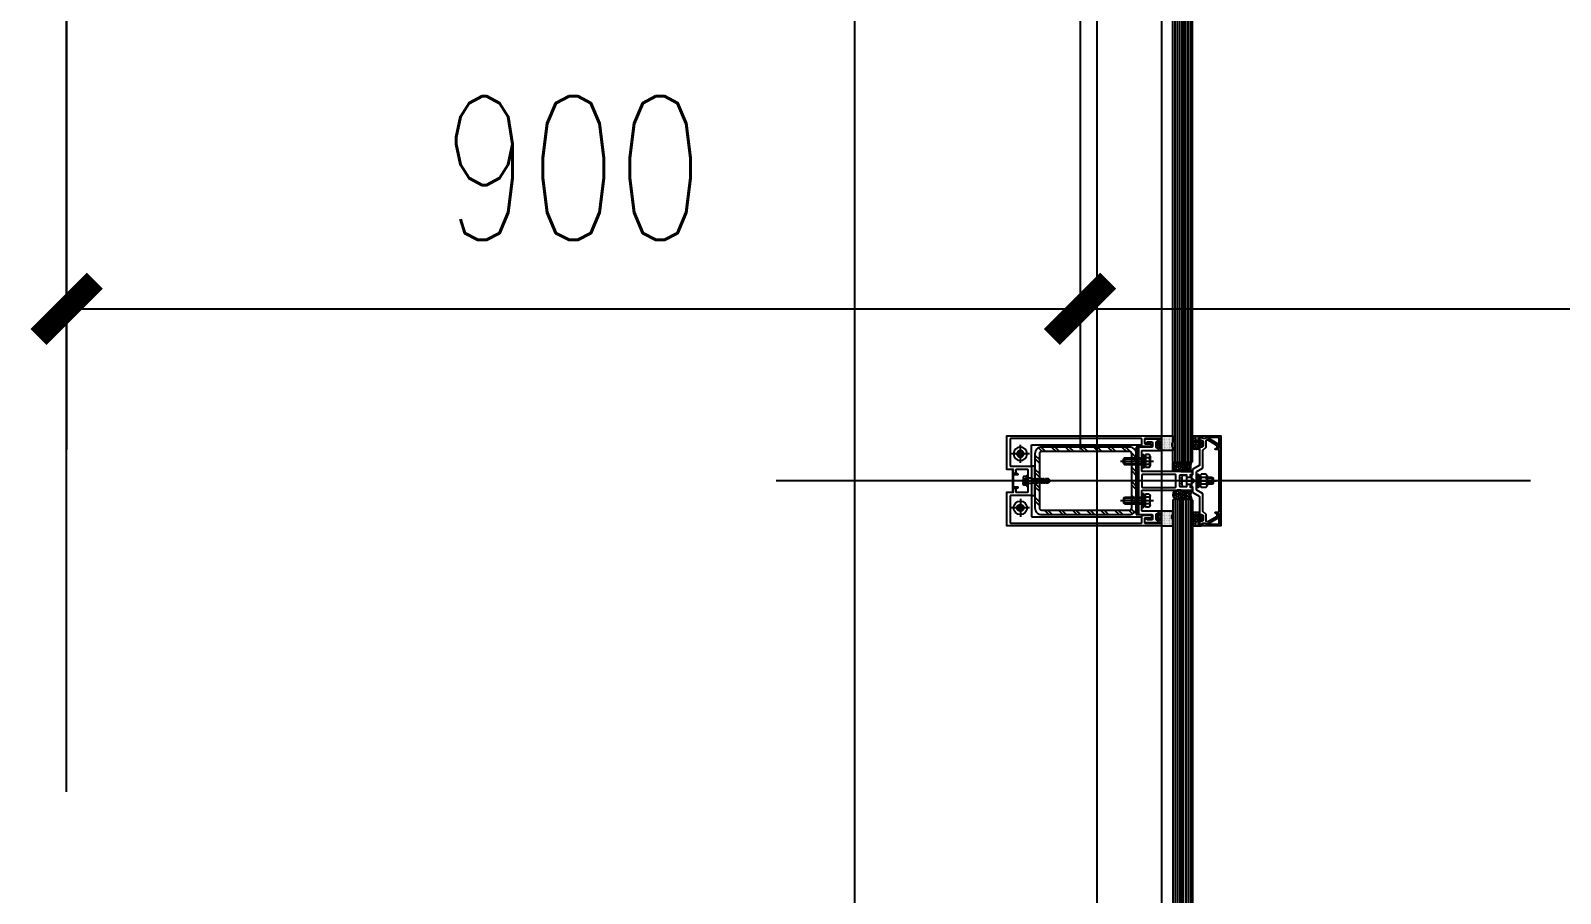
# Model space of a CAD drawing. Header units: millimetres. Extents: x 434053 to 1059003, y -2417481 to 936527.
# Drawn here: x 534775 to 536134, y -2236902 to -2236136 of the extents above; entities that cross this region are included whole.
import ezdxf

# ---------------------------------------------------------------- set-up
doc = ezdxf.new("R2010")
doc.units = ezdxf.units.MM
doc.header["$LTSCALE"] = 1000
doc.header["$MEASUREMENT"] = 0
for name, pattern in [('CENTER', [2, 1.25, -0.25, 0.25, -0.25]), ('CENTER2', [1.125, 0.75, -0.125, 0.125, -0.125]), ('DOTE', [2.42, 2, -0.2, 0.02, -0.2]), ('HIDDEN', [9.525, 6.35, -3.175])]:
    doc.linetypes.add(name, pattern=pattern)
doc.layers.get('Defpoints').update_dxf_attribs({"color": 6})
for name, color, linetype in [('ALUM-V', 11, 'Continuous'), ('DOTE', 16, 'DOTE'), ('ELASTOMER', 6, 'Continuous'), ('ELASTOMER-V', 241, 'Continuous'), ('ELASTROMER-V', 241, 'Continuous'), ('EXTRUSION1', 4, 'Continuous'), ('EXTRUSION2', 133, 'Continuous'), ('FASTENER', 191, 'Continuous'), ('GLASS', 1, 'Continuous'), ('GLASS-V', 11, 'Continuous'), ('GRID', 8, 'CENTER'), ('PUB_DIM', 83, 'Continuous'), ('SFC-ELASTOMER', 6, 'Continuous'), ('SFC-ELASTOMER-V', 241, 'Continuous'), ('SILICONE', 8, 'Continuous'), ('STEEL', 3, 'Continuous'), ('STEEL-V', 71, 'Continuous')]:
    doc.layers.add(name, color=color, linetype=linetype)
doc.styles.add('_TCH_DIM_T3', font='SIMPLEX', dxfattribs={"width": 0.705882, "bigfont": 'GBCBIG'})
doc.dimstyles.new('_TCH_ARCH&&50', dxfattribs={"dimtxt": 127.5, "dimasz": 50, "dimexe": 125, "dimexo": 150, "dimgap": 61.25, "dimtad": 1, "dimdec": 0, "dimzin": 0, "dimdsep": 46, "dimtxsty": '_TCH_DIM_T3', "dimblk": 'ARCHTICK', "dimcen": 0.09, "dimclrt": 7, "dimazin": 2, "dimtfac": 1, "dimtdec": 0, "dimtix": 1, "dimtmove": 2, "dimatfit": 3, "dimfxl": 1, "dimtolj": 1, "dimtzin": 0, "dimarcsym": 0})
pattern_1 = [(45, (-5.177405, -3.52174), (-0.04419417, 0.04419417), [])]
pattern_2 = [(360, (-14745.027, 108018.3311), (1.875, 1.082531755), [1.25, -2.5]), (120, (-14745.027, 108018.3311), (-1.875, 1.082531755), [1.25, -2.5]), (60, (-14745.027, 108018.3311), (9e-16, 2.16506351), [-2.5, 1.25])]
pattern_3 = [(307.5, (36474.7366, 22869.4615), (1.92682377, 0.06299336), [0, -1.52, 0, -1.7, 0, -1.625]), (277.5, (36474.7366, 22869.4615), (2.82214607, -1.7697767), [0, -0.82, 0, -1.37, 0, -0.525]), (237.5, (36474.7366, 22870.6915), (0.00565905, -3.11414186), [0, -0.5, 0, -1.8, 0, -2.35]), (227.5, (36474.7366, 22870.6915), (0.87767556, -3.0061266), [0, -0.25, 0, -1.18, 0, -1.35])]

# ---------------------------------------------------------------- blocks, each defined once
blk = doc.blocks.new('*U533')
at = {"layer": 'GLASS'}
for points in [[(483.7, 7.5), (1, 7.5), (0, 8.5), (0, 14.5), (1, 15.5), (483.7, 15.5)], [(483.7, 6), (1, 6), (0, 5), (0, -1), (1, -2), (483.7, -2)]]:
    blk.add_lwpolyline(points, dxfattribs=at)
at = {"layer": 'GLASS-V'}
for p, q in [((0, 13.5), (483.7, 13.5)), ((0, 11.5), (483.7, 11.5)), ((0, 9.5), (483.7, 9.5)), ((0, 4), (483.7, 4)), ((0, 2), (483.7, 2)), ((0, 0), (483.7, 0))]:
    blk.add_line(p, q, dxfattribs=at)
at = {"layer": 'GLASS-V', "linetype": 'HIDDEN', "const_width": 1.5}
blk.add_lwpolyline([(1, 6.7), (483.7, 6.7)], dxfattribs=at)
blk = doc.blocks.new('WP')
at = {"linetype": 'ByBlock'}
h = blk.add_hatch(dxfattribs=at)
h.set_pattern_fill('ANSI31', color=0, scale=0.5, style=0)
h.set_pattern_definition(pattern_1)
h.paths.add_polyline_path([(0, 1.25, 0.4142136), (-1.25, 0), (0, 0)])
h = blk.add_hatch(dxfattribs=at)
h.set_pattern_fill('ANSI31', color=0, scale=0.5, style=0)
h.set_pattern_definition(pattern_1)
h.paths.add_polyline_path([(0, -1.25, 0.4142136), (1.25, 0), (0, 0)])
at = {"color": 0, "linetype": 'ByBlock'}
for p, q in [((-2.45, 0), (2.45, 0)), ((0, -2.45), (0, 2.45))]:
    blk.add_line(p, q, dxfattribs=at)
blk.add_circle((0, 0), 1.25, dxfattribs=at)
blk = doc.blocks.new('*U530')
at = {"layer": 'ELASTOMER-V', "linetype": 'ByBlock'}
h = blk.add_hatch(dxfattribs=at)
h.set_pattern_fill('DOTS', color=256, scale=12, style=0)
h.set_pattern_definition([(0, (6, -2), (0.375, 0.75), [0, -0.75])])
edge = h.paths.add_edge_path()
edge.add_arc((1, -14.8), 1, 0, 90)
edge.add_line((1, -13.8), (-1, -13.8))
edge.add_arc((-1, -14.8), 1, 90, 180)
edge.add_line((-2, -14.8), (-5, -14.8))
edge.add_line((-5, -14.8), (-5, -4.8))
edge.add_line((-5, -4.8), (-2, -4.8))
edge.add_line((-2, -4.8), (-2, -3.1))
edge.add_line((-2, -3.1), (-2.4, -3.1))
edge.add_arc((-2.3, -2.6), 0.5, 140.4654, 270, ccw=False)
edge.add_line((-2.7, -2.3), (-1.2, -0.5))
edge.add_arc((-0.9, -0.8), 0.5, 90, 140.4654, ccw=False)
edge.add_line((-0.9, -0.3), (-0.8, -0.3))
edge.add_arc((0, 0), 0.813, 202.6199, 337.3801)
edge.add_line((0.8, -0.3), (0.9, -0.3))
edge.add_arc((0.9, -0.8), 0.5, 39.5346, 90, ccw=False)
edge.add_line((1.2, -0.5), (2.7, -2.3))
edge.add_arc((2.3, -2.6), 0.5, -90, 39.5346, ccw=False)
edge.add_line((2.3, -3.1), (2, -3.1))
edge.add_line((2, -3.1), (2, -4.8))
edge.add_line((2, -4.8), (8, -4.8))
edge.add_line((8, -4.8), (8, -14.8))
edge.add_line((8, -14.8), (2, -14.8))
edge = h.paths.add_edge_path(flags=16)
edge.add_line((1, -2.8), (1, -3.8))
edge.add_arc((0, -3.8), 1, -180, 0, ccw=False)
edge.add_line((-1, -3.8), (-1, -2.8))
edge.add_arc((0, -2.8), 1, 0, 180, ccw=False)
at = {"color": 0, "linetype": 'ByBlock'}
for points in [[(2, -14.8, 0.414214), (1, -13.8), (-1, -13.8, 0.414214), (-2, -14.8), (-5, -14.8), (-5, -4.8), (-2, -4.8), (-2, -3.1), (-2.4, -3.1, -0.634219), (-2.7, -2.3), (-1.2, -0.5, -0.223826), (-0.9, -0.3), (-0.8, -0.3, 0.666667), (0.8, -0.3), (0.9, -0.3, -0.223826), (1.2, -0.5), (2.7, -2.3, -0.634219), (2.3, -3.1), (2, -3.1), (2, -4.8), (8, -4.8), (8, -14.8)], [(1, -2.8), (1, -3.8, -1), (-1, -3.8), (-1, -2.8, -1)]]:
    blk.add_lwpolyline(points, format="xyb", close=True, dxfattribs=at)
blk = doc.blocks.new('M6.7')
at = {"color": 0, "linetype": 'ByBlock'}
for p, q in [((-3, 14), (-2, 15)), ((-3, 14), (-3, 9.3)), ((-3, 14), (3, 14)), ((2, 15), (-2, 15)), ((2, 15), (3, 14)), ((3, 14), (3, 9.3)), ((-5.8, 8.5), (-5.8, 4)), ((-4.3, 9.3), (4.3, 9.3)), ((-4.3, 3.2), (4.3, 3.2)), ((-2.9, 8.5), (-2.9, 4)), ((-1.2, 1.6), (0, 3.2)), ((0, 1.6), (1.2, 3.2)), ((2.9, 8.5), (2.9, 4)), ((5.8, 8.5), (5.8, 4))]:
    blk.add_line(p, q, dxfattribs=at)
at = {"color": 0, "linetype": 'HIDDEN'}
for p, q in [((-2, 15), (-2, 9.3)), ((2, 15), (2, 9.3))]:
    blk.add_line(p, q, dxfattribs=at)
at = {"color": 0, "linetype": 'ByBlock'}
for points in [[(-6, 1.6), (6, 1.6), (6, 0), (-6, 0), (-6, 1.6)], [(-4.6, 3.2), (4.6, 3.2), (4.6, 1.6), (-4.6, 1.6), (-4.6, 3.2)]]:
    blk.add_lwpolyline(points, dxfattribs=at)
for centre, radius, start, end in [((-4.3, 7.6), 1.7, 32.0046, 147.9954), ((-4.3, 4.9), 1.7, 212.0046, 327.9954), ((0, 3.7), 5.61, 59.0209, 120.9791), ((0, 8.8), 5.61, 239.0209, 300.9791), ((4.3, 7.6), 1.7, 32.0046, 147.9954), ((4.3, 4.9), 1.7, 212.0046, 327.9954)]:
    blk.add_arc(centre, radius, start, end, dxfattribs=at)
blk = doc.blocks.new('M6.8')
at = {"color": 0, "linetype": 'ByBlock'}
for p, q in [((-5, 3.2), (-5, 0)), ((-5, 0), (5, 0)), ((-2.5, 4), (2.5, 4)), ((0, 3.2), (0, 0)), ((5, 3.2), (5, 0))]:
    blk.add_line(p, q, dxfattribs=at)
for centre in [(-2.5, -0.30625), (2.5, -0.30625)]:
    blk.add_arc(centre, 4.30625, 54.51065675, 125.48934325, dxfattribs=at)
blk = doc.blocks.new('*U528')
at = {"layer": 'GRID'}
blk.add_line((0, -6.6), (0, 26.7), dxfattribs=at)
at = {"color": 0, "linetype": 'ByBlock'}
blk.add_blockref('M6.7', (0, 9), dxfattribs=at)
at = {"color": 0, "linetype": 'ByBlock', "xscale": -1, "rotation": 180}
blk.add_blockref('M6.8', (0, 0), dxfattribs=at)
blk = doc.blocks.new('*U542')
at = {"linetype": 'ByBlock', "ltscale": 20}
blk.add_hatch(color=0, dxfattribs=at).paths.add_polyline_path([(4.4, 0), (4.4, 0), (-4.4, 0), (-4.4, 0.9), (-4.2, 0.7), (4.2, 0.7), (4.4, 0.9)])
at = {"color": 0, "linetype": 'ByBlock'}
for p, q in [((-4.2, 0.7), (-4.2, 0.8)), ((-4.2, 0.7), (-4.2, 0.8)), ((4.2, 0.7), (-4.2, 0.7)), ((4.2, 0.7), (-4.2, 0.7)), ((-4, 0.9), (4, 0.9)), ((-1.5, 3.8), (-1.5, 1.1)), ((1.5, 3.8), (1.5, 1.1)), ((4.2, 0.8), (4.2, 0.7)), ((-2.1, -2.6), (-1.5, -2.8)), ((-1.5, -3.6), (-2.1, -3.7)), ((-2.1, -3.7), (2.1, -4.6)), ((-1.5, -5.3), (-2.1, -5.5)), ((-2.1, -5.5), (2.1, -6.4)), ((-1.5, -7.1), (-2.1, -7.2)), ((-2.1, -7.2), (2.1, -8.1)), ((-1.5, -8.9), (-2.1, -9)), ((-2.1, -9), (2.1, -9.9)), ((-1.5, -10.7), (-2.1, -10.8)), ((-2.1, -10.8), (2.1, -11.7)), ((-1.5, -3.6), (-1.5, -2.8)), ((-1.5, -5.3), (-1.5, -4.5)), ((-1.5, -7.1), (-1.5, -6.3)), ((-1.5, -8.9), (-1.5, -8.1)), ((-1.5, -10.7), (-1.5, -9.9)), ((-1.5, -12.5), (-1.5, -11.7)), ((-0.8, -3.1), (0.8, -3.4)), ((-0.8, -4.9), (0.8, -5.2)), ((-0.8, -6.6), (0.8, -7)), ((-0.8, -8.4), (0.8, -8.7)), ((-0.8, -10.2), (0.8, -10.5)), ((2.1, -2.6), (1.5, -2.8)), ((1.5, -2.8), (1.5, -3.8)), ((2.1, -4.6), (1.5, -4.7)), ((1.5, -4.7), (1.5, -5.5)), ((2.1, -6.4), (1.5, -6.5)), ((1.5, -6.5), (1.5, -7.3)), ((2.1, -8.1), (1.5, -8.3)), ((1.5, -8.3), (1.5, -9.1)), ((2.1, -9.9), (1.5, -10.1)), ((1.5, -10.1), (1.5, -10.9)), ((2.1, -11.7), (1.5, -11.8)), ((1.5, -11.8), (1.5, -12.7)), ((-1.5, -12.5), (-2.1, -12.6)), ((-2.1, -12.6), (2.1, -13.5)), ((-1.5, -15.8), (-1.5, -13.4)), ((0, -17.2), (-1.5, -15.8)), ((-0.3, -16.9), (-0.9, -14.2)), ((-0.8, -12), (0.8, -12.3)), ((1.5, -15.8), (-0.4, -13.9)), ((0, -17.2), (1.5, -15.8)), ((2.1, -13.5), (1.5, -13.6)), ((1.5, -13.6), (1.5, -15.8))]:
    blk.add_line(p, q, dxfattribs=at)
at = {"color": 0, "linetype": 'ByBlock', "ltscale": 20}
blk.add_lwpolyline([(4.4, 0), (4.4, 0), (-4.4, 0), (-4.4, 0), (-4.4, 0.9), (-4.2, 0.7), (4.2, 0.7), (4.4, 0.9)], close=True, dxfattribs=at)
at = {"color": 0, "linetype": 'ByBlock'}
for points in [[(-3.3, 1.3), (-3.3, 3.8, -0.275403), (-1.5, 3.8, -0.070161), (-0.2, 4)], [(3.3, 1.3), (3.3, 3.8, 0.272905), (1.5, 3.8, 0.070122), (0.2, 4)]]:
    blk.add_lwpolyline(points, format="xyb", dxfattribs=at)
blk.add_lwpolyline([(-2.4, 4), (-0.2, 4), (-0.2, 2.9), (0.2, 2.9), (0.2, 4), (2.4, 4)], dxfattribs=at)
for centre, radius, start, end in [((-2.6, -1.3), 2.68, 65.7907, 126.421), ((-2.6, -1.3), 2.68, 65.7907, 126.421), ((0, -3.3), 4.66, 71.3205, 108.8514), ((2.6, -1.3), 2.68, 53.6184, 114.201), ((-0.6, -14.2), 0.314, 50.35, 193.0276)]:
    blk.add_arc(centre, radius, start, end, dxfattribs=at)
at = {"layer": 'ALUM-V', "color": 0, "linetype": 'ByBlock'}
for p, q in [((-2.1, -2.6), (-2.1, 0)), ((2.1, -2.6), (2.1, 0)), ((-2.1, -2.6), (2.1, -2.6))]:
    blk.add_line(p, q, dxfattribs=at)
at = {"layer": 'GRID', "linetype": 'CENTER', "ltscale": 0.5}
blk.add_line((0, 4), (0, -17.2), dxfattribs=at)
blk = doc.blocks.new('6phs-h')
at = {"color": 9, "linetype": 'CENTER2'}
for p, q in [((-8, 0), (8, 0)), ((0, 8), (0, -8))]:
    blk.add_line(p, q, dxfattribs=at)
at = {"layer": 'FASTENER', "color": 0, "linetype": 'ByBlock'}
blk.add_lwpolyline([(-0.6, -1.6), (-0.6, -3), (0.6, -3), (0.6, -1.6, -0.414214), (1.6, -0.6), (3, -0.6), (3, 0.6), (1.6, 0.6, -0.414214), (0.6, 1.6), (0.6, 3), (-0.6, 3), (-0.6, 1.6, -0.414214), (-1.6, 0.6), (-3, 0.6), (-3, -0.6), (-1.6, -0.6, -0.414214)], format="xyb", close=True, dxfattribs=at)
blk.add_circle((0, 0), 6, dxfattribs=at)
at = {"layer": 'FASTENER', "color": 8, "linetype": 'HIDDEN', "ltscale": 0.5}
blk.add_circle((0, 0), 3, dxfattribs=at)
blk = doc.blocks.new('20220805-JT03')
at = {"layer": 'SFC-ELASTOMER-V', "linetype": 'ByBlock'}
h = blk.add_hatch(dxfattribs=at)
h.set_pattern_fill('DOTS', color=256, scale=12, style=0)
h.set_pattern_definition([(0, (6261.6926, 48236.8654), (0.375, 0.75), [0, -0.75])])
edge = h.paths.add_edge_path(flags=16)
edge.add_arc((0.3, 3.3), 0.5, 0.0029, 89.9971, ccw=False)
edge.add_line((0.8, 3.3), (0.8, 1.7))
edge.add_arc((0.3, 1.7), 0.5, 270.0222, 359.9778, ccw=False)
edge.add_line((0.3, 1.2), (-0.3, 1.2))
edge.add_arc((-0.3, 1.7), 0.5, 180.0232, 269.9768, ccw=False)
edge.add_line((-0.8, 1.7), (-0.8, 3.3))
edge.add_arc((-0.3, 3.3), 0.5, 90.0174, 179.9826, ccw=False)
edge.add_line((-0.3, 3.8), (0.3, 3.8))
edge = h.paths.add_edge_path(flags=16)
edge.add_arc((2.5, 5.3), 0.5, -90.0029, 0.0029, ccw=False)
edge.add_line((2.5, 4.8), (1.5, 4.8))
edge.add_arc((1.5, 5.3), 0.5, 180.0041, 269.9959, ccw=False)
edge.add_line((1, 5.3), (1, 6.4))
edge.add_arc((1.5, 6.4), 0.5, 90.0077, 179.9923, ccw=False)
edge.add_line((1.5, 6.9), (2.5, 6.9))
edge.add_arc((2.5, 6.4), 0.5, 0.0007, 89.9993, ccw=False)
edge.add_line((3, 6.4), (3, 5.3))
edge = h.paths.add_edge_path()
edge.add_line((-6.2, 2.3), (-6.2, 2.8))
edge.add_arc((-5.7, 2.8), 0.5, 90, 180, ccw=False)
edge.add_line((-5.7, 3.3), (-2.6, 3.3))
edge.add_arc((-2.1, 3.3), 0.5, 0.0568, 179.9432, ccw=False)
edge.add_line((-1.6, 3.3), (-1.6, 2))
edge.add_arc((-1.9, 2), 0.299, -90.1209, 0.1237, ccw=False)
edge.add_line((-1.9, 1.7), (-2, 1.7))
edge.add_arc((-2, 1.4), 0.3, 90.0993, 224.8865)
edge.add_line((-2.2, 1.2), (-1.2, 0.1))
edge.add_arc((-0.8, 0.5), 0.5, 225, 270)
edge.add_line((-0.8, 0), (0.8, 0))
edge.add_arc((0.8, 0.5), 0.5, 270, 315)
edge.add_line((1.2, 0.1), (2.2, 1.2))
edge.add_arc((2, 1.4), 0.3, 315.1093, 449.9036)
edge.add_line((2, 1.7), (1.9, 1.7))
edge.add_arc((1.9, 2), 0.3, 180.0698, 269.9273, ccw=False)
edge.add_line((1.6, 2), (1.6, 3.3))
edge.add_arc((2.1, 3.3), 0.5, 0.0563, 179.9437, ccw=False)
edge.add_line((2.6, 3.3), (4.7, 3.3))
edge.add_arc((4.7, 3.6), 0.299, 269.7711, 360.2319)
edge.add_line((5, 3.6), (5, 8.1))
edge.add_line((5, 8.1), (4.3, 9.1))
edge.add_arc((4, 8.9), 0.401, 29.9771, 149.8969)
edge.add_line((3.7, 9.1), (3.3, 8.3))
edge.add_arc((3, 8.5), 0.401, 210.1001, 330.0258, ccw=False)
edge.add_line((2.7, 8.3), (2.3, 9.1))
edge.add_arc((2, 8.9), 0.401, 29.9785, 149.8954)
edge.add_line((1.7, 9.1), (1.3, 8.3))
edge.add_arc((1, 8.5), 0.401, 210.101, 330.0249, ccw=False)
edge.add_line((0.7, 8.3), (0.3, 9.1))
edge.add_arc((0, 8.9), 0.401, 29.9785, 149.8954)
edge.add_line((-0.3, 9.1), (-0.7, 8.3))
edge.add_arc((-1, 8.5), 0.401, 210.101, 330.0249, ccw=False)
edge.add_line((-1.3, 8.3), (-1.7, 9.1))
edge.add_arc((-2, 8.9), 0.401, 29.9785, 149.8954)
edge.add_line((-2.3, 9.1), (-2.7, 8.3))
edge.add_arc((-3, 8.5), 0.401, 210.101, 330.0249, ccw=False)
edge.add_line((-3.3, 8.3), (-3.7, 9.1))
edge.add_arc((-4, 8.9), 0.414, 31.0429, 161.1746)
edge.add_line((-4.4, 9), (-4.4, 8.6))
edge.add_arc((-4.9, 8.6), 0.5, -127.8542, 0, ccw=False)
edge.add_line((-5.2, 8.2), (-6.5, 9.3))
edge.add_arc((-6.7, 9.1), 0.2, 52.1458, 90)
edge.add_line((-6.7, 9.3), (-6.8, 9.3))
edge.add_arc((-6.8, 9.1), 0.2, 90, 180)
edge.add_line((-7, 9.1), (-7, 2.1))
edge.add_arc((-6.7, 2.1), 0.337, 189.2553, 260.8901)
edge.add_line((-6.7, 1.8), (-6.7, 1.8))
edge.add_arc((-6.7, 2.3), 0.5, 270, 360)
edge = h.paths.add_edge_path(flags=16)
edge.add_arc((-2.5, 5.3), 0.5, 179.9971, 270.0029)
edge.add_line((-2.5, 4.8), (-1.5, 4.8))
edge.add_arc((-1.5, 5.3), 0.5, 270.0041, 359.9959)
edge.add_line((-1, 5.3), (-1, 6.4))
edge.add_arc((-1.5, 6.4), 0.5, 0.0077, 89.9923)
edge.add_line((-1.5, 6.9), (-2.5, 6.9))
edge.add_arc((-2.5, 6.4), 0.5, 90.0007, 179.9993)
edge.add_line((-3, 6.4), (-3, 5.3))
at = {"color": 0, "linetype": 'ByBlock'}
for points in [[(-6.2, 2.3), (-6.2, 2.8, -0.414214), (-5.7, 3.3), (-2.6, 3.3, -0.99901), (-1.6, 3.3), (-1.6, 2, -0.415465), (-1.9, 1.7), (-2, 1.7, 0.666836), (-2.2, 1.2), (-1.2, 0.1, 0.198912), (-0.8, 0), (0.8, 0, 0.198912), (1.2, 0.1), (2.2, 1.2, 0.666881), (2, 1.7), (1.9, 1.7, -0.413485), (1.6, 2), (1.6, 3.3, -0.999019), (2.6, 3.3), (4.7, 3.3, 0.416571), (5, 3.6), (5, 8.1), (4.3, 9.1, 0.576884), (3.7, 9.1), (3.3, 8.3, -0.576918), (2.7, 8.3), (2.3, 9.1, 0.576867), (1.7, 9.1), (1.3, 8.3, -0.576907), (0.7, 8.3), (0.3, 9.1, 0.576867), (-0.3, 9.1), (-0.7, 8.3, -0.576907), (-1.3, 8.3), (-1.7, 9.1, 0.576867), (-2.3, 9.1), (-2.7, 8.3, -0.576907), (-3.3, 8.3), (-3.7, 9.1, 0.637878), (-4.4, 9), (-4.4, 8.6, -0.623985), (-5.2, 8.2), (-6.5, 9.3, 0.166689), (-6.7, 9.3), (-6.8, 9.3, 0.414214), (-7, 9.1), (-7, 2.1, 0.323159), (-6.7, 1.8), (-6.7, 1.8, 0.414214)], [(-3, 5.3, 0.414244), (-2.5, 4.8), (-1.5, 4.8, 0.414172), (-1, 5.3), (-1, 6.4, 0.414135), (-1.5, 6.9), (-2.5, 6.9, 0.414207), (-3, 6.4)], [(0.3, 3.8, -0.414183), (0.8, 3.3), (0.8, 1.7, -0.413987), (0.3, 1.2), (-0.3, 1.2, -0.413976), (-0.8, 1.7), (-0.8, 3.3, -0.414036), (-0.3, 3.8)], [(3, 5.3, -0.414244), (2.5, 4.8), (1.5, 4.8, -0.414172), (1, 5.3), (1, 6.4, -0.414135), (1.5, 6.9), (2.5, 6.9, -0.414207), (3, 6.4)]]:
    blk.add_lwpolyline(points, format="xyb", close=True, dxfattribs=at)
blk = doc.blocks.new('*U532')
at = {"color": 0, "linetype": 'ByBlock'}
for p, q in [((-5.8, 6.4), (-5.8, 3.2)), ((-5.8, 3.2), (5.8, 3.2)), ((-4.3, 7.2), (4.3, 7.2)), ((-2.9, 6.4), (-2.9, 3.2)), ((-1.2, 1.6), (0, 3.2)), ((0, 1.6), (1.2, 3.2)), ((2.9, 6.4), (2.9, 3.2)), ((5.8, 6.4), (5.8, 3.2)), ((-3, -15.5), (-3, -10)), ((3, -15.5), (3, -10)), ((-3, -15.5), (-2, -16.5)), ((-3, -15.5), (3, -15.5)), ((2, -16.5), (-2, -16.5)), ((2, -16.5), (3, -15.5))]:
    blk.add_line(p, q, dxfattribs=at)
for points in [[(-6, 1.6), (6, 1.6), (6, 0), (-6, 0), (-6, 1.6)], [(-4.6, 3.2), (4.6, 3.2), (4.6, 1.6), (-4.6, 1.6), (-4.6, 3.2)]]:
    blk.add_lwpolyline(points, dxfattribs=at)
for centre, radius, start, end in [((-4.3, 5.5), 1.7, 32.0046, 147.9954), ((0, 1.6), 5.61, 59.0209, 120.9791), ((4.3, 5.5), 1.7, 32.0046, 147.9954)]:
    blk.add_arc(centre, radius, start, end, dxfattribs=at)
at = {"layer": 'FASTENER', "color": 0, "linetype": 'HIDDEN'}
for p, q in [((-3, -10), (-3, 0)), ((-2, -16.5), (-2, 0)), ((2, -16.5), (2, 0)), ((3, -10), (3, 0))]:
    blk.add_line(p, q, dxfattribs=at)
at = {"layer": 'GRID'}
blk.add_line((0, -19.1), (0, 10.4), dxfattribs=at)
blk = doc.blocks.new('20221108-LC01')
at = {"color": 0, "linetype": 'ByBlock'}
for points in [[(-3, -17.8, 1), (-3, -17.2), (-3, -8.8, 0.414214), (-3.5, -8.3), (-48, -8.3), (-48, -5.8), (-46, -5.8), (-46, -3.3), (-42.5, -3.3), (-42.5, -5.3), (-37, -5.3, 0.414214), (-36.5, -4.8), (-36.5, 4.7, 0.414214), (-37, 5.2), (-42.5, 5.2), (-42.5, 3.2), (-46, 3.2), (-46, 5.7), (-48, 5.7), (-48, 8.2), (-3.5, 8.2, 0.414214), (-3, 8.7), (-3, 17.2, 1), (-3, 17.8), (-3, 26.5, 0.414214), (-3.5, 27), (-20.5, 27), (-20.5, 29, -0.414214), (-19.5, 30), (-19.3, 30, -0.414214), (-19, 29.7), (-19, 29, 0.414214), (-18.5, 28.5), (-17.4, 28.5, 0.13052), (-17.1, 28.6), (-15.8, 29.4, 0.269143), (-15.5, 29.8), (-15.5, 34.2, 0.269143), (-15.8, 34.6), (-17.1, 35.4, 0.13052), (-17.4, 35.5), (-18.5, 35.5, 0.414214), (-19, 35), (-19, 34.3, -0.414214), (-19.3, 34), (-19.5, 34, -0.414214), (-20.5, 35), (-20.5, 37), (-6.3, 37, -0.414214), (-5.3, 36), (-5.3, 34, -1), (-7.3, 34, 0.414214), (-7.8, 34.5), (-12, 34.5, 0.414214), (-12.5, 34), (-12.5, 30.5, 0.414214), (-12, 30), (0, 30), (0, -30), (-12, -30, 0.414214), (-12.5, -30.5), (-12.5, -34, 0.414214), (-12, -34.5), (-7.8, -34.5, 0.414214), (-7.3, -34, -1), (-5.3, -34), (-5.3, -36, -0.414214), (-6.3, -37), (-20.5, -37), (-20.5, -35, -0.414214), (-19.5, -34), (-19.3, -34, -0.414214), (-19, -34.3), (-19, -35, 0.414214), (-18.5, -35.5), (-17.4, -35.5, 0.13052), (-17.1, -35.4), (-15.8, -34.6, 0.269143), (-15.5, -34.2), (-15.5, -29.8, 0.269143), (-15.8, -29.4), (-17.1, -28.6, 0.13052), (-17.4, -28.5), (-18.5, -28.5, 0.414214), (-19, -29), (-19, -29.7, -0.414214), (-19.3, -30), (-19.5, -30, -0.414214), (-20.5, -29), (-20.5, -27), (-3.5, -27, 0.414214), (-3, -26.5)], [(-3, -5.3, -0.414214), (-3.5, -5.8), (-32.5, -5.8, -0.414214), (-33, -5.3), (-33, 5.2, -0.414214), (-32.5, 5.7), (-3.5, 5.7, -0.414214), (-3, 5.2)]]:
    blk.add_lwpolyline(points, format="xyb", close=True, dxfattribs=at)
blk = doc.blocks.new('A$C56EA6F4E')
at = {"layer": 'ELASTOMER-V'}
h = blk.add_hatch(dxfattribs=at)
h.set_pattern_fill('HONEY', color=256, scale=10, style=0)
h.set_pattern_definition(pattern_2)
edge = h.paths.add_edge_path()
edge.add_arc((10482.1, 17211.5), 4, 270, 450)
edge.add_line((10482.1, 17215.5), (10479.1, 17215.5))
edge.add_arc((10479.1, 17211.5), 4, 89.9946, 270.0054)
edge.add_line((10479.1, 17207.5), (10482.1, 17207.5))
h = blk.add_hatch(dxfattribs=at)
h.set_pattern_fill('HONEY', color=256, scale=10, style=0)
h.set_pattern_definition(pattern_2)
edge = h.paths.add_edge_path()
edge.add_arc((10482.1, 17187), 4, -90, 90, ccw=False)
edge.add_line((10482.1, 17183), (10479.1, 17183))
edge.add_arc((10479.1, 17187), 4, 89.9946, 270.0054, ccw=False)
edge.add_line((10479.1, 17191), (10482.1, 17191))
at = {"layer": 'SILICONE', "linetype": 'ByBlock'}
h = blk.add_hatch(dxfattribs=at)
h.set_pattern_fill('AR-SAND', color=256, angle=-90, style=0)
h.set_pattern_definition(pattern_3)
edge = h.paths.add_edge_path()
edge.add_line((10479.1, 17207.5), (10469.5, 17207.5))
edge.add_arc((10461.7, 17211.5), 8.78, -27.1141, 27.1141)
edge.add_line((10469.5, 17215.5), (10479.1, 17215.5))
edge.add_arc((10479.1, 17211.5), 4, 89.9946, 270.0054)
h = blk.add_hatch(dxfattribs=at)
h.set_pattern_fill('AR-SAND', color=256, angle=-90, style=0)
h.set_pattern_definition(pattern_3)
edge = h.paths.add_edge_path()
edge.add_line((10479.1, 17191), (10469.5, 17191))
edge.add_arc((10461.7, 17187), 8.78, 332.8859, 387.1141, ccw=False)
edge.add_line((10469.5, 17183), (10479.1, 17183))
edge.add_arc((10479.1, 17187), 4, 89.9946, 270.0054, ccw=False)
at = {"layer": 'STEEL-V', "linetype": 'ByBlock'}
h = blk.add_hatch(dxfattribs=at)
h.set_pattern_fill('GEOL7', color=256, scale=25, angle=90, style=0, pattern_type=2)
h.set_pattern_definition([(225, (92180.5345, 101319.6935), (-2e-15, -12.5016479), [25]), (225, (92180.5345, 101322.8185), (-2e-15, -12.5016479), [25])])
edge = h.paths.add_edge_path(flags=16)
edge.add_line((10522.5, 17175.3), (10522.5, 17223.3))
edge.add_arc((10524.5, 17223.3), 2, 90, 180, ccw=False)
edge.add_line((10524.5, 17225.3), (10602.5, 17225.3))
edge.add_arc((10602.5, 17223.3), 2, 0, 90, ccw=False)
edge.add_line((10604.5, 17223.3), (10604.5, 17175.3))
edge.add_arc((10602.5, 17175.3), 2, -90, 0, ccw=False)
edge.add_line((10602.5, 17173.3), (10524.5, 17173.3))
edge.add_arc((10524.5, 17175.3), 2, 180, 270, ccw=False)
edge = h.paths.add_edge_path()
edge.add_line((10518.5, 17175.3), (10518.5, 17223.3))
edge.add_arc((10524.5, 17223.3), 6, 90, 180, ccw=False)
edge.add_line((10524.5, 17229.3), (10602.5, 17229.3))
edge.add_arc((10602.5, 17223.3), 6, 0, 90, ccw=False)
edge.add_line((10608.5, 17223.3), (10608.5, 17175.3))
edge.add_arc((10602.5, 17175.3), 6, -90, 0, ccw=False)
edge.add_line((10602.5, 17169.3), (10524.5, 17169.3))
edge.add_arc((10524.5, 17175.3), 6, 180, 270, ccw=False)
at = {"layer": 'ALUM-V'}
for p, q in [((10496, 18199.3), (10496, 9199.3)), ((10768.5, 9199.3), (10768.5, 18199.3))]:
    blk.add_line(p, q, dxfattribs=at)
at = {"layer": 'ALUM-V', "linetype": 'HIDDEN'}
for points in [[(10611.5, 17212.3), (10611.5, 17231.3), (10513.7, 17231.3)], [(10611.5, 17186.3), (10611.5, 17167.3), (10513.7, 17167.3)]]:
    blk.add_lwpolyline(points, dxfattribs=at)
at = {"layer": 'ELASTOMER'}
for points in [[(10482.1, 17207.5, 1), (10482.1, 17215.5), (10479.1, 17215.5, 1.000094), (10479.1, 17207.5)], [(10482.1, 17191, -1), (10482.1, 17183), (10479.1, 17183, -1.000094), (10479.1, 17191)]]:
    blk.add_lwpolyline(points, format="xyb", close=True, dxfattribs=at)
at = {"layer": 'ELASTROMER-V', "linetype": 'HIDDEN'}
blk.add_line((10470.5, 17207.5), (10486, 17215.5), dxfattribs=at)
for points in [[(10518.5, 17229.3), (10518.5, 17169.3), (10516.5, 17169.3), (10516.5, 17229.3)], [(10470.5, 17215.5), (10470.5, 17207.5), (10486, 17207.5), (10486, 17215.5)], [(10611.5, 17212.3), (10611.5, 17186.3), (10608.5, 17186.3), (10608.5, 17212.3)]]:
    blk.add_lwpolyline(points, close=True, dxfattribs=at)
at = {"layer": 'EXTRUSION1'}
for points in [[(10460.7, 17159.3, 0.414214), (10461, 17159.6), (10461, 17160.4, 0.315299), (10460.6, 17160.9), (10458.3, 17161.8, 0.087489), (10458.2, 17161.8), (10457.7, 17161.8, 0.198912), (10457.3, 17161.6), (10456.5, 17160.8, -0.198912), (10456.4, 17160.8), (10454.1, 17160.8, 0.127017), (10454, 17160.7, -0.258199), (10453, 17160.7, 0.127017), (10452.9, 17160.8), (10445.5, 17160.8, -0.414214), (10445, 17161.3), (10445, 17169.9, -0.414214), (10445.5, 17170.4), (10447.5, 17170.4), (10448.5, 17170.9), (10448.5, 17170.9, 0.414214), (10448, 17171.4), (10445.5, 17171.4, -0.414214), (10445, 17171.9), (10445, 17226.6, -0.414214), (10445.5, 17227.1), (10448, 17227.1, 0.414214), (10448.5, 17227.6), (10447.5, 17228.1), (10445.5, 17228.1, -0.414214), (10445, 17228.6), (10445, 17237.3, -0.414214), (10445.5, 17237.8), (10452.9, 17237.8, 0.127017), (10453, 17237.8, -0.258199), (10454, 17237.8, 0.127017), (10454.1, 17237.8), (10456.4, 17237.8, -0.198912), (10456.5, 17237.7), (10457.3, 17236.9, 0.198912), (10457.7, 17236.8), (10458.2, 17236.8, 0.087489), (10458.3, 17236.8), (10460.6, 17237.6, 0.315299), (10461, 17238.1), (10461, 17239, 0.414214), (10460.7, 17239.3), (10443.5, 17239.3), (10443.5, 17159.3)], [(10626.5, 17205.8), (10627.5, 17206.8), (10627.5, 17209, -0.414214), (10627.8, 17209.3), (10633.5, 17209.3), (10633.5, 17239.3), (10496, 17239.3), (10496, 17237.7, 0.399656), (10496.4, 17237.2), (10506, 17236.8), (10510.7, 17236.8, -0.414214), (10511.2, 17236.3), (10511.2, 17232.8, -0.414214), (10510.7, 17232.3), (10506.2, 17232.3), (10504.7, 17231.3), (10504.7, 17230.3, 0.414214), (10505.2, 17229.8), (10513.2, 17229.8, 0.414214), (10513.7, 17230.3), (10513.7, 17236.3, -0.414214), (10514.2, 17236.8), (10630, 17236.8, -0.414214), (10630.5, 17236.3), (10630.5, 17212.8, -0.414214), (10630, 17212.3), (10611.5, 17212.3), (10611.5, 17186.3), (10630, 17186.3, -0.414214), (10630.5, 17185.8), (10630.5, 17162.3, -0.414214), (10630, 17161.8), (10514.2, 17161.8, -0.414214), (10513.7, 17162.3), (10513.7, 17168.3, 0.414214), (10513.2, 17168.8), (10505.2, 17168.8, 0.414214), (10504.7, 17168.3), (10504.7, 17167.3), (10506.2, 17166.3), (10510.7, 17166.3, -0.414214), (10511.2, 17165.8), (10511.2, 17162.3, -0.414214), (10510.7, 17161.8), (10506, 17161.8), (10496.4, 17161.3, 0.399656), (10496, 17160.8), (10496, 17159.3), (10633.5, 17159.3), (10633.5, 17189.3), (10627.8, 17189.3, -0.414214), (10627.5, 17189.6), (10627.5, 17191.8), (10626.5, 17192.8), (10626, 17192.8, 0.414214), (10625.5, 17192.3), (10625.5, 17189.6, -0.414214), (10625.2, 17189.3), (10615, 17189.3, -0.414214), (10614.5, 17189.8), (10614.5, 17199, -1), (10614.5, 17199.6), (10614.5, 17208.8, -0.414214), (10615, 17209.3), (10625.2, 17209.3, -0.414214), (10625.5, 17209), (10625.5, 17206.3, 0.414214), (10626, 17205.8)], [(10623.8, 17193.8), (10627.2, 17193.8, 0.414214), (10627.5, 17194.1), (10627.5, 17204.5, 0.414214), (10627.2, 17204.8), (10623.8, 17204.8, -0.414214), (10623.5, 17205.1), (10623.5, 17205.1, -0.284079), (10623.6, 17205.3), (10625.2, 17206.1, -0.386472), (10625.5, 17206, 0.25841), (10626, 17205.8), (10627.2, 17205.8, 0.414214), (10627.5, 17206.1), (10627.5, 17208.5, -0.414214), (10627.8, 17208.8), (10628.5, 17208.8), (10628.5, 17189.8), (10627.8, 17189.8, -0.414214), (10627.5, 17190.1), (10627.5, 17192.5, 0.414214), (10627.2, 17192.8), (10626, 17192.8, 0.25841), (10625.5, 17192.5, -0.386472), (10625.2, 17192.4), (10623.6, 17193.2, -0.284079), (10623.5, 17193.5), (10623.5, 17193.5, -0.414214)]]:
    blk.add_lwpolyline(points, format="xyb", close=True, dxfattribs=at)
at = {"layer": 'EXTRUSION2'}
blk.add_lwpolyline([(10455, 17235.6), (10447.2, 17231.1, 0.267949), (10447, 17230.7), (10447, 17228.6, -1), (10447, 17228.1), (10446, 17228.1, -0.414214), (10445.5, 17228.6), (10445.5, 17231.5, -0.267949), (10445.7, 17232), (10455.1, 17237.4, -0.131652), (10455.4, 17237.5), (10456.6, 17237.5, -0.198912), (10456.9, 17237.3), (10457.3, 17236.9, 0.198912), (10457.7, 17236.8), (10458.8, 17236.8, 0.087489), (10458.9, 17236.8), (10461.1, 17237.6, 0.315299), (10461.5, 17238.1), (10461.5, 17238.5), (10462, 17238.5, -0.414214), (10462.5, 17238), (10462.5, 17234.8, -0.414173), (10462, 17234.3), (10461.5, 17234.3), (10461.5, 17235.3), (10460.2, 17235.3, 0.198915), (10459.8, 17235.1), (10459.1, 17234.4, 0.19891), (10459, 17234.1), (10459, 17230.5, 0.198912), (10459.1, 17230.1), (10459.8, 17229.4, 0.198912), (10460.2, 17229.3), (10461.5, 17229.3), (10461.5, 17230.3), (10462, 17230.3, -0.414284), (10462.5, 17229.8), (10462.5, 17213.3, 0.267949), (10462.7, 17212.8), (10468.2, 17209.7, -0.267949), (10468.5, 17209.2), (10468.5, 17204.5), (10469.5, 17204.5), (10469.5, 17194), (10468.5, 17194), (10468.5, 17189.3, -0.267949), (10468.2, 17188.9), (10462.7, 17185.7, 0.267949), (10462.5, 17185.3), (10462.5, 17168.8, -0.414284), (10462, 17168.3), (10461.5, 17168.3), (10461.5, 17169.3), (10460.2, 17169.3, 0.198912), (10459.8, 17169.1), (10459.1, 17168.4, 0.198912), (10459, 17168.1), (10459, 17164.5, 0.19891), (10459.1, 17164.1), (10459.8, 17163.4, 0.198915), (10460.2, 17163.3), (10461.5, 17163.3), (10461.5, 17164.3), (10462, 17164.3, -0.414173), (10462.5, 17163.8), (10462.5, 17160.6, -0.414214), (10462, 17160.1), (10461.5, 17160.1), (10461.5, 17160.5, 0.315299), (10461.1, 17160.9), (10458.9, 17161.7, 0.087489), (10458.8, 17161.8), (10457.7, 17161.8, 0.198912), (10457.3, 17161.6), (10456.9, 17161.2, -0.198912), (10456.6, 17161.1), (10455.4, 17161.1, -0.131652), (10455.1, 17161.1), (10445.7, 17166.6, -0.267949), (10445.5, 17167), (10445.5, 17169.9, -0.414214), (10446, 17170.4), (10447, 17170.4, -1), (10447, 17169.9), (10447, 17167.9, 0.267949), (10447.2, 17167.4), (10455, 17163, 0.57735), (10456.5, 17163.8), (10456.5, 17169.1, -0.198912), (10456.6, 17169.4), (10459.3, 17172.2, 0.198912), (10459.5, 17172.5), (10459.5, 17187.6, -0.267949), (10459.7, 17188), (10464.7, 17190.9, 0.267949), (10465, 17191.3), (10465, 17198.8, 1), (10465, 17199.8), (10465, 17207.2, 0.267949), (10464.7, 17207.6), (10459.7, 17210.5, -0.267949), (10459.5, 17211), (10459.5, 17226, 0.198912), (10459.3, 17226.4), (10456.6, 17229.1, -0.198912), (10456.5, 17229.4), (10456.5, 17234.7, 0.57735)], format="xyb", close=True, dxfattribs=at)
at = {"layer": 'GRID'}
blk.add_line((10168.5, 17199.3), (10838.5, 17199.3), dxfattribs=at)
at = {"layer": 'SILICONE'}
for points in [[(10479.1, 17207.5), (10469.5, 17207.5), (10469.5, 17207.5, 0.241132), (10469.5, 17215.5), (10479.1, 17215.5, 1.000094)], [(10479.1, 17191), (10469.5, 17191), (10469.5, 17191, -0.241132), (10469.5, 17183), (10479.1, 17183, -1.000094)]]:
    blk.add_lwpolyline(points, format="xyb", close=True, dxfattribs=at)
at = {"layer": 'STEEL'}
for points in [[(10518.5, 17175.3), (10518.5, 17223.3, -0.414214), (10524.5, 17229.3), (10602.5, 17229.3, -0.414214), (10608.5, 17223.3), (10608.5, 17175.3, -0.414214), (10602.5, 17169.3), (10524.5, 17169.3, -0.414214)], [(10522.5, 17175.3), (10522.5, 17223.3, -0.414214), (10524.5, 17225.3), (10602.5, 17225.3, -0.414214), (10604.5, 17223.3), (10604.5, 17175.3, -0.414214), (10602.5, 17173.3), (10524.5, 17173.3, -0.414214)]]:
    blk.add_lwpolyline(points, format="xyb", close=True, dxfattribs=at)
at = {"layer": 'STEEL-V', "linetype": 'HIDDEN'}
blk.add_lwpolyline([(10553.5, 18249.3), (10553.5, 9169.3), (10733.5, 9169.3), (10733.5, 18249.3)], dxfattribs=at)
at = {"color": 0, "linetype": 'ByBlock', "xscale": -1, "rotation": 270}
blk.add_blockref('*U533', (10470.5, 17215.5), dxfattribs=at)
at = {"extrusion": (0, 0, -1), "xscale": -1, "zscale": -1}
blk.add_blockref('WP', (-10468.5, 17199.3), dxfattribs=at)
at = {"color": 0, "linetype": 'ByBlock', "extrusion": (0, 0, -1), "xscale": -1, "zscale": -1, "rotation": 90}
blk.add_blockref('*U533', (-10470.5, 17183), dxfattribs=at)
at = {"layer": 'ELASTOMER', "xscale": -1, "rotation": 270}
blk.add_blockref('*U530', (10500.8, 17231.3), dxfattribs=at)
at = {"layer": 'ELASTOMER', "extrusion": (0, 0, -1), "xscale": -1, "zscale": -1, "rotation": 90}
blk.add_blockref('*U530', (-10500.8, 17167.3), dxfattribs=at)
at = {"layer": 'EXTRUSION1', "extrusion": (0, 0, -1), "xscale": -1, "zscale": -1}
blk.add_blockref('20221108-LC01', (-10516.5, 17199.3), dxfattribs=at)
at = {"layer": 'FASTENER', "extrusion": (0, 0, -1), "xscale": -1, "zscale": -1, "rotation": 270}
for name, p in [('6phs-h', (-10621.5, 17223.3)), ('*U532', (-10513.5, 17181.8))]:
    blk.add_blockref(name, p, dxfattribs=at)
at = {"layer": 'FASTENER'}
for name, p, xscale, rotation in [('*U532', (10513.5, 17216.8), -1.000000000000001, 90), ('*U528', (10474, 17199.3), -1.000000000000001, 90), ('6phs-h', (10621.5, 17175.3), -0.9999999999999994, 89.99941952021678)]:
    blk.add_blockref(name, p, dxfattribs=dict(at, xscale=xscale, rotation=rotation))
at = {"layer": 'FASTENER', "extrusion": (0, 0, -1), "xscale": -1.142857142857143, "yscale": 1.142857142857143, "zscale": -1.142857142857143, "rotation": 90}
blk.add_blockref('*U542', (-10614.5, 17199.3), dxfattribs=at)
at = {"layer": 'SFC-ELASTOMER', "extrusion": (0, 0, -1), "xscale": -1, "zscale": -1, "rotation": 90}
blk.add_blockref('20220805-JT03', (-10459.2, 17232.3), dxfattribs=at)
at = {"layer": 'SFC-ELASTOMER', "xscale": -1, "rotation": 270}
blk.add_blockref('20220805-JT03', (10459.2, 17166.3), dxfattribs=at)
blk = doc.blocks.new('_ArchTick')
at = {"color": 0, "linetype": 'ByBlock', "const_width": 0.4}
blk.add_lwpolyline([(-0.5, -0.5), (0.5, 0.5)], dxfattribs=at)
blk = doc.blocks.new('*D2280')
at = {"layer": 'Defpoints', "color": 0, "transparency": 16777216}
for p in [(534807.1, -2233474.4), (535707.1, -2233474.4), (535707.1, -2236382.9)]:
    blk.add_point(p, dxfattribs=at)
at = {"layer": 'PUB_DIM', "color": 0, "lineweight": -2, "transparency": 16777216}
for p, q in [((534807.1, -2233624.4), (534807.1, -2236507.9)), ((535707.1, -2233624.4), (535707.1, -2236507.9)), ((534807.1, -2236382.9), (535707.1, -2236382.9))]:
    blk.add_line(p, q, dxfattribs=at)
at = {"layer": 'PUB_DIM', "color": 0, "lineweight": -2, "transparency": 16777216, "xscale": 50, "yscale": 50, "zscale": 50, "rotation": 180}
blk.add_blockref('_ArchTick', (534807.1, -2236382.9), dxfattribs=at)
at = {"layer": 'PUB_DIM', "color": 0, "lineweight": -2, "transparency": 16777216, "xscale": 50, "yscale": 50, "zscale": 50}
blk.add_blockref('_ArchTick', (535707.1, -2236382.9), dxfattribs=at)
at = {"layer": 'PUB_DIM', "color": 7, "transparency": 16777216, "insert": (535257.1, -2236257.9), "char_height": 127.5, "attachment_point": 5, "style": '_TCH_DIM_T3'}
blk.add_mtext('\\A1;900', dxfattribs=at)
blk = doc.blocks.new('*D2281')
at = {"layer": 'Defpoints', "color": 0, "transparency": 16777216}
for p in [(535707.1, -2233474.4), (538807.1, -2233474.4), (538807.1, -2236382.9)]:
    blk.add_point(p, dxfattribs=at)
at = {"layer": 'PUB_DIM', "color": 0, "lineweight": -2, "transparency": 16777216}
for p, q in [((535707.1, -2233624.4), (535707.1, -2236507.9)), ((538807.1, -2233624.4), (538807.1, -2236507.9)), ((535707.1, -2236382.9), (538807.1, -2236382.9))]:
    blk.add_line(p, q, dxfattribs=at)
at = {"layer": 'PUB_DIM', "color": 0, "lineweight": -2, "transparency": 16777216, "xscale": 50, "yscale": 50, "zscale": 50, "rotation": 180}
blk.add_blockref('_ArchTick', (535707.1, -2236382.9), dxfattribs=at)
at = {"layer": 'PUB_DIM', "color": 0, "lineweight": -2, "transparency": 16777216, "xscale": 50, "yscale": 50, "zscale": 50}
blk.add_blockref('_ArchTick', (538807.1, -2236382.9), dxfattribs=at)
at = {"layer": 'PUB_DIM', "color": 7, "transparency": 16777216, "insert": (537257.1, -2236257.9), "char_height": 127.5, "attachment_point": 5, "style": '_TCH_DIM_T3'}
blk.add_mtext('\\A1;3100', dxfattribs=at)

msp = doc.modelspace()

# ---------------------------------------------------------------- linework, layer by layer
at = {"layer": 'DOTE'}
msp.add_line((534807.1, -2253751.7), (534807.1, -2230335.7), dxfattribs=at)

# ---------------------------------------------------------------- block references
at = {"xscale": -1}
msp.add_blockref('A$C56EA6F4E', (546275.6, -2253734.9), dxfattribs=at)

# ---------------------------------------------------------------- dimensions: what is measured, and where the dimension line sits
at = {"layer": 'PUB_DIM'}
for p1, p2, picture, middle in [((534807.1, -2233474.4), (535707.1, -2233474.4), '*D2280', (535257.1, -2236257.9)), ((535707.1, -2233474.4), (538807.1, -2233474.4), '*D2281', (537257.1, -2236257.9))]:
    dim = msp.add_aligned_dim(p1=p1, p2=p2, distance=-2908.5, dimstyle='_TCH_ARCH&&50', dxfattribs=at)
    dim.commit()
    dim.dimension.update_dxf_attribs({"geometry": picture, "text_midpoint": middle})

doc.saveas('drawing.dxf')
